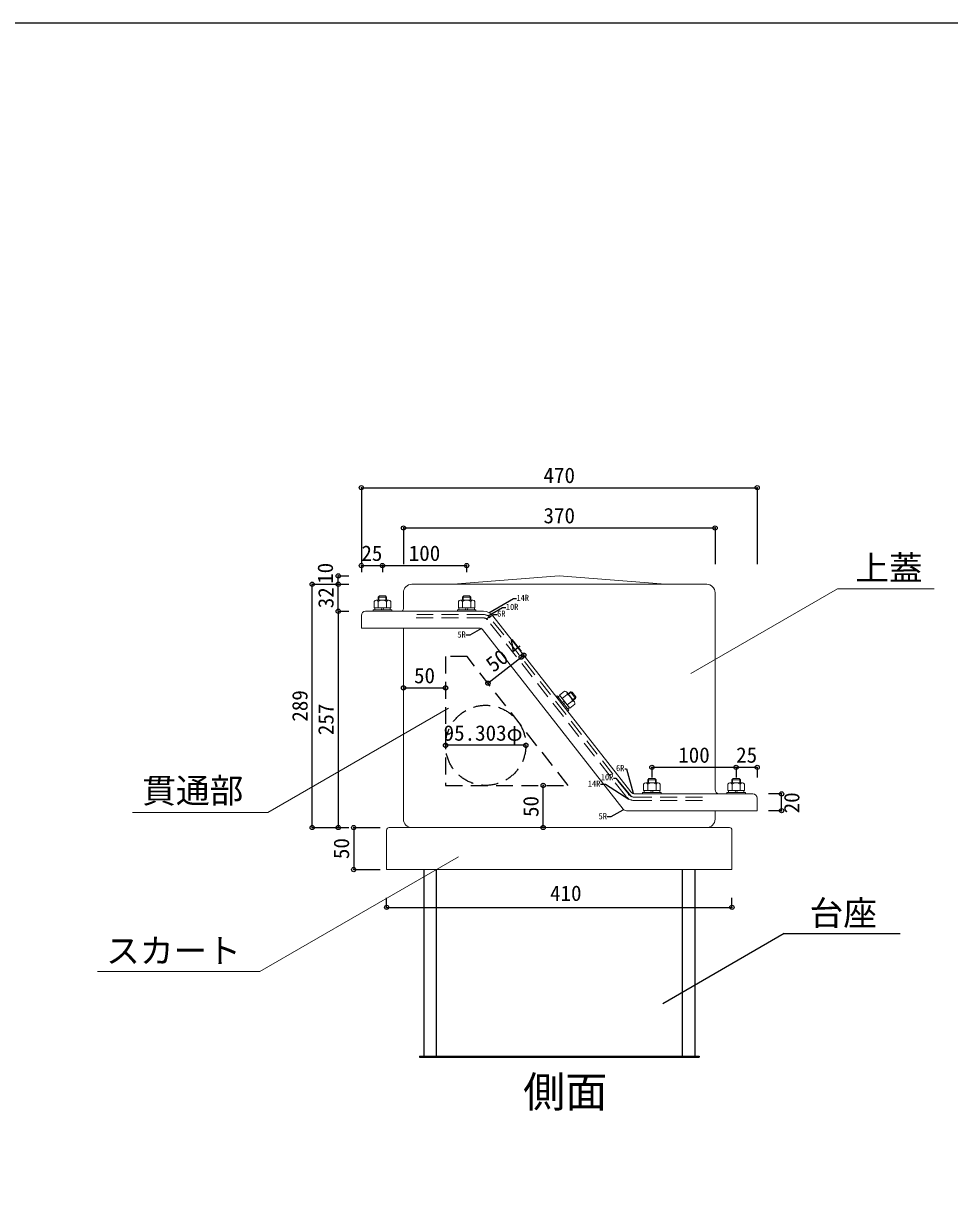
# Model space of a CAD drawing. Units: millimetres at full size, sheet at 1:10; some dimension numbers follow another scale. Extents: x -4472 to 3992, y -1263 to 1497.
# Drawn here: x 1092 to 2192, y 117 to 1497 of the extents above; entities that cross this region are included whole.
import ezdxf
from ezdxf.enums import TextEntityAlignment as Align

# ---------------------------------------------------------------- set-up
doc = ezdxf.new("R2010")
doc.units = ezdxf.units.MM
doc.header["$LTSCALE"] = 10
doc.header["$PDMODE"] = 32
doc.header["$PDSIZE"] = 5
doc.linetypes.add('DASHED2', pattern=[3, 2, -1])
doc.layers.add('0-0_FRP', color=7, linetype='Continuous', lineweight=18)
for name, color, linetype in [('0-1_SUS', 7, 'Continuous'), ('0-3_開口寸法', 3, 'DASHED2'), ('0-8_FRP寸法', 3, 'Continuous'), ('0-F_図面枠', 7, 'Continuous'), ('3-8', 4, 'Continuous')]:
    doc.layers.add(name, color=color, linetype=linetype)
doc.styles.add('ＭＳ ゴシック', font='')
doc.styles.get('ＭＳ ゴシック').set_extended_font_data('MS Gothic')

msp = doc.modelspace()

# ---------------------------------------------------------------- linework, layer by layer
at = {"layer": '0-0_FRP', "color": 4}
for p, q in [((1553.28, 830.52), (1808.28, 830.52)), ((1903.28, 830.52), (1808.28, 830.52)), ((1522.48, 811.62), (1522.48, 816.02)), ((1543.28, 801.52), (1543.28, 820.52)), ((1622.48, 811.62), (1622.48, 816.02)), ((1913.28, 593.52), (1913.28, 820.52)), ((1493.28, 793.52), (1493.28, 778.52)), ((1498.28, 798.52), (1518.28, 798.52)), ((1638.41, 798.52), (1518.28, 798.52)), ((1813.42, 583.82), (1649.43, 793.15)), ((1493.28, 778.52), (1497.28, 778.52)), ((1633.05, 778.52), (1497.28, 778.52)), ((1543.28, 778.52), (1543.28, 593.52)), ((1803.99, 563.43), (1636.99, 776.6)), ((1739.15, 699.87), (1742.62, 702.59)), ((1543.28, 595.52), (1543.28, 551.52)), ((1842.48, 594.62), (1842.48, 599.02)), ((1913.28, 586.52), (1913.28, 597.52)), ((1942.48, 594.62), (1942.48, 599.02)), ((1818.15, 581.52), (1938.28, 581.52)), ((1958.28, 581.52), (1938.28, 581.52)), ((1963.28, 576.52), (1963.28, 561.52)), ((1807.92, 561.52), (1959.28, 561.52)), ((1913.28, 561.52), (1913.28, 551.52)), ((1963.28, 561.52), (1959.28, 561.52)), ((1523.28, 538.52), (1523.28, 491.52)), ((1526.28, 541.52), (1553.28, 541.52)), ((1553.28, 541.52), (1580.28, 541.52)), ((1592.28, 541.52), (1602.28, 541.52)), ((1930.28, 541.52), (1854.28, 541.52)), ((1933.28, 538.52), (1933.28, 491.52)), ((1933.28, 491.52), (1523.28, 491.52))]:
    msp.add_line(p, q, dxfattribs=at)
at = {"layer": '0-0_FRP'}
for p, q in [((1513.28, 815.22), (1523.28, 815.22)), ((1513.28, 815.22), (1513.28, 811.62)), ((1523.28, 815.22), (1521.78, 816.72)), ((1523.28, 811.62), (1523.28, 815.22)), ((1613.28, 815.22), (1623.28, 815.22)), ((1613.28, 815.22), (1613.28, 811.62)), ((1623.28, 815.22), (1621.78, 816.72)), ((1623.28, 811.62), (1623.28, 815.22)), ((1508.46, 802.62), (1508.46, 810.2)), ((1528.09, 802.62), (1508.46, 802.62)), ((1509.08, 800.12), (1509.08, 802.62)), ((1518.04, 802.62), (1509.34, 802.62)), ((1525.64, 811.62), (1510.92, 811.62)), ((1513.37, 802.62), (1513.37, 810.2)), ((1516.63, 800.12), (1517.77, 802.62)), ((1519.92, 802.62), (1518.78, 800.12)), ((1527.74, 802.62), (1520.19, 802.62)), ((1523.18, 802.62), (1523.18, 810.2)), ((1527.48, 802.62), (1527.48, 800.12)), ((1528.09, 802.62), (1528.09, 810.2)), ((1608.46, 802.62), (1608.46, 810.2)), ((1628.09, 802.62), (1608.46, 802.62)), ((1609.08, 800.12), (1609.08, 802.62)), ((1618.04, 802.62), (1609.34, 802.62)), ((1625.64, 811.62), (1610.92, 811.62)), ((1613.37, 802.62), (1613.37, 810.2)), ((1616.63, 800.12), (1617.77, 802.62)), ((1619.92, 802.62), (1618.78, 800.12)), ((1627.74, 802.62), (1620.19, 802.62)), ((1623.18, 802.62), (1623.18, 810.2)), ((1627.48, 802.62), (1627.48, 800.12)), ((1628.09, 802.62), (1628.09, 810.2)), ((1507.28, 800.12), (1507.28, 798.52)), ((1527.28, 800.12), (1507.28, 800.12)), ((1516.9, 800.12), (1509.34, 800.12)), ((1529.28, 800.12), (1519.04, 800.12)), ((1529.28, 800.12), (1529.28, 798.52)), ((1607.28, 800.12), (1607.28, 798.52)), ((1627.28, 800.12), (1607.28, 800.12)), ((1616.9, 800.12), (1609.34, 800.12)), ((1629.28, 800.12), (1619.04, 800.12)), ((1629.28, 800.12), (1629.28, 798.52)), ((1725.9, 698.13), (1724.64, 697.14)), ((1725.9, 698.13), (1732.21, 690.08)), ((1728.98, 698.25), (1727.01, 696.71)), ((1727.14, 696.56), (1739.47, 680.81)), ((1728.6, 698.74), (1734.57, 703.42)), ((1728.6, 698.74), (1740.71, 683.29)), ((1728.82, 698.46), (1733.48, 692.51)), ((1731.63, 694.88), (1737.6, 699.55)), ((1733.64, 692.31), (1732.37, 689.87)), ((1733.7, 688.18), (1734.96, 690.62)), ((1734.8, 690.82), (1740.16, 683.98)), ((1737.2, 702.36), (1746.28, 690.77)), ((1737.68, 687.15), (1743.65, 691.83)), ((1738.65, 700.5), (1741.49, 702.72)), ((1747.66, 694.85), (1741.49, 702.72)), ((1741.49, 702.72), (1743.6, 702.47)), ((1747.66, 694.85), (1744.82, 692.63)), ((1733.54, 688.38), (1738.2, 682.44)), ((1739.47, 680.81), (1738.21, 679.82)), ((1738.36, 682.23), (1740.33, 683.77)), ((1740.71, 683.29), (1746.68, 687.96)), ((1845.64, 594.62), (1830.92, 594.62)), ((1833.28, 598.22), (1843.28, 598.22)), ((1833.28, 598.22), (1833.28, 594.62)), ((1843.28, 598.22), (1841.78, 599.72)), ((1843.28, 594.62), (1843.28, 598.22)), ((1945.64, 594.62), (1930.92, 594.62)), ((1933.28, 598.22), (1943.28, 598.22)), ((1933.28, 598.22), (1933.28, 594.62)), ((1943.28, 598.22), (1941.78, 599.72)), ((1943.28, 594.62), (1943.28, 598.22)), ((1827.28, 583.12), (1827.28, 581.52)), ((1847.28, 583.12), (1827.28, 583.12)), ((1828.46, 585.62), (1828.46, 593.2)), ((1848.09, 585.62), (1828.46, 585.62)), ((1829.08, 583.12), (1829.08, 585.62)), ((1838.04, 585.62), (1829.34, 585.62)), ((1836.9, 583.12), (1829.34, 583.12)), ((1833.37, 585.62), (1833.37, 593.2)), ((1836.63, 583.12), (1837.77, 585.62)), ((1839.92, 585.62), (1838.78, 583.12)), ((1849.28, 583.12), (1839.04, 583.12)), ((1847.74, 585.62), (1840.19, 585.62)), ((1843.18, 585.62), (1843.18, 593.2)), ((1847.48, 585.62), (1847.48, 583.12)), ((1848.09, 585.62), (1848.09, 593.2)), ((1849.28, 583.12), (1849.28, 581.52)), ((1927.28, 583.12), (1927.28, 581.52)), ((1947.28, 583.12), (1927.28, 583.12)), ((1928.46, 585.62), (1928.46, 593.2)), ((1948.09, 585.62), (1928.46, 585.62)), ((1929.08, 583.12), (1929.08, 585.62)), ((1938.04, 585.62), (1929.34, 585.62)), ((1936.9, 583.12), (1929.34, 583.12)), ((1933.37, 585.62), (1933.37, 593.2)), ((1936.63, 583.12), (1937.77, 585.62)), ((1939.92, 585.62), (1938.78, 583.12)), ((1949.28, 583.12), (1939.04, 583.12)), ((1947.74, 585.62), (1940.19, 585.62)), ((1943.18, 585.62), (1943.18, 593.2)), ((1947.48, 585.62), (1947.48, 583.12)), ((1948.09, 585.62), (1948.09, 593.2)), ((1949.28, 583.12), (1949.28, 581.52))]:
    msp.add_line(p, q, dxfattribs=at)
at = {"layer": '0-0_FRP', "color": 2}
for p, q in [((2058.83, 825.13), (1884.63, 724.56)), ((2058.83, 825.13), (2173.41, 825.13)), ((1382.3, 559.39), (1596.64, 683.15)), ((1221.39, 559.39), (1382.3, 559.39)), ((1372.55, 370.45), (1608.56, 506.72)), ((1179.95, 370.45), (1372.55, 370.45))]:
    msp.add_line(p, q, dxfattribs=at)
at = {"layer": '0-0_FRP', "linetype": 'DASHED2'}
for p, q in [((1638.41, 790.52), (1558.28, 790.52)), ((1638.41, 794.52), (1559.29, 794.52)), ((1807.13, 578.88), (1643.13, 788.22)), ((1810.27, 581.35), (1646.28, 790.68)), ((1818.15, 577.52), (1902.97, 577.52)), ((1818.15, 573.52), (1902.97, 573.52))]:
    msp.add_line(p, q, dxfattribs=at)
at = {"layer": '0-0_FRP', "color": 4}
for points in [[(1602.28, 830.52), (1728.28, 840.52), (1854.28, 830.52)], [(1514.08, 816.02), (1514.08, 813.38), (1514.08, 811.62)], [(1614.08, 816.02), (1614.08, 813.38), (1614.08, 811.62)], [(1747.8, 695.97), (1745.72, 694.35), (1744.33, 693.26)], [(1834.08, 599.02), (1834.08, 596.38), (1834.08, 594.62)], [(1934.08, 599.02), (1934.08, 596.38), (1934.08, 594.62)], [(1533.28, 541.52), (1602.28, 541.52), (1854.28, 541.52)]]:
    msp.add_lwpolyline(points, dxfattribs=at)
at = {"layer": '0-0_FRP'}
for points in [[(1521.78, 816.72), (1514.78, 816.72), (1513.28, 815.22)], [(1621.78, 816.72), (1614.78, 816.72), (1613.28, 815.22)], [(1743.6, 702.47), (1747.92, 696.96), (1747.66, 694.85)], [(1841.78, 599.72), (1834.78, 599.72), (1833.28, 598.22)], [(1941.78, 599.72), (1934.78, 599.72), (1933.28, 598.22)]]:
    msp.add_lwpolyline(points, dxfattribs=at)
at = {"layer": '0-0_FRP', "color": 4}
for centre, radius, start, end in [((1553.28, 820.52), 10, 90, 180), ((1903.28, 820.52), 10, 0, 90), ((1540.28, 801.52), 3, 270, 0), ((1498.28, 793.52), 5, 90, 180), ((1638.41, 784.52), 14, 38.07551, 90), ((1633.05, 773.52), 5, 38.07551, 90), ((1818.15, 587.52), 6, 218.07551, 270), ((1918.28, 586.52), 5, 180, 270), ((1958.28, 576.52), 5, 0, 90), ((1807.92, 566.52), 5, 218.07551, 270), ((1526.28, 538.52), 3, 90, 180), ((1553.28, 551.52), 10, 180, 270), ((1903.28, 551.52), 10, 270, 0), ((1930.28, 538.52), 3, 0, 90)]:
    msp.add_arc(centre, radius, start, end, dxfattribs=at)
at = {"layer": '0-0_FRP'}
for centre, radius, start, end in [((1510.92, 808.78), 2.83, 29.99985, 149.99985), ((1518.28, 802.41), 9.21, 57.79585, 122.2043), ((1525.64, 808.78), 2.83, 29.99985, 149.99985), ((1610.92, 808.78), 2.83, 29.99985, 149.99985), ((1618.28, 802.41), 9.21, 57.79585, 122.2043), ((1625.64, 808.78), 2.83, 29.99985, 149.99985), ((1734.97, 700.61), 2.83, 338.07566, 98.07566), ((1734.49, 690.88), 9.21, 5.8712, 70.27966), ((1744.05, 689.02), 2.83, 338.07566, 98.07566), ((1830.92, 591.78), 2.83, 29.99985, 149.99985), ((1838.28, 585.41), 9.21, 57.79585, 122.2043), ((1845.64, 591.78), 2.83, 29.99985, 149.99985), ((1930.92, 591.78), 2.83, 29.99985, 149.99985), ((1938.28, 585.41), 9.21, 57.79585, 122.2043), ((1945.64, 591.78), 2.83, 29.99985, 149.99985)]:
    msp.add_arc(centre, radius, start, end, dxfattribs=at)
at = {"layer": '0-0_FRP', "linetype": 'DASHED2'}
for centre, radius, start, end in [((1638.41, 784.52), 10, 38.07551, 90), ((1638.41, 784.52), 6, 38.07551, 90), ((1818.15, 587.52), 10, 218.07551, 270), ((1818.15, 587.52), 14, 218.07551, 270)]:
    msp.add_arc(centre, radius, start, end, dxfattribs=at)
at = {"layer": '0-1_SUS'}
for p, q in [((1567.28, 491.52), (1567.28, 270.02)), ((1582.28, 491.52), (1582.28, 270.02)), ((1874.28, 491.52), (1874.28, 270.02)), ((1889.28, 491.52), (1889.28, 270.02)), ((1562.28, 270.02), (1562.28, 268.52)), ((1562.28, 268.52), (1894.28, 268.52))]:
    msp.add_line(p, q, dxfattribs=at)
at = {"layer": '0-1_SUS', "color": 2}
for q in [(1851.14, 332.24), (2133.18, 415.55)]:
    msp.add_line((1995.44, 415.55), q, dxfattribs=at)
at = {"layer": '0-1_SUS'}
msp.add_lwpolyline([(1562.28, 270.02), (1894.28, 270.02), (1894.28, 268.52)], dxfattribs=at)
at = {"layer": '0-3_開口寸法', "color": 4, "linetype": 'Continuous'}
for p, q in [((1643.61, 713.02), (1686.12, 746.32)), ((1543.28, 707.39), (1593.28, 707.39)), ((1688.58, 639.17), (1593.28, 639.17)), ((1709.14, 541.52), (1709.14, 591.52))]:
    msp.add_line(p, q, dxfattribs=at)
at = {"layer": '0-3_開口寸法', "color": 2}
for p, q in [((1593.28, 744.52), (1593.28, 591.52)), ((1618.93, 744.52), (1593.28, 744.52)), ((1738.79, 591.52), (1618.93, 744.52)), ((1593.28, 591.52), (1738.79, 591.52))]:
    msp.add_line(p, q, dxfattribs=at)
msp.add_circle((1640.93, 639.17), 47.65, dxfattribs=at)
at = {"layer": '0-3_開口寸法', "color": 6}
for p in [(1682.97, 743.85), (1686.12, 746.32), (1543.28, 707.39), (1593.28, 707.39), (1643.61, 713.02), (1593.28, 639.17), (1688.58, 639.17), (1709.14, 591.52), (1709.14, 541.52)]:
    msp.add_point(p, dxfattribs=at)
at = {"layer": '0-8_FRP寸法', "color": 4}
for p, q in [((1493.28, 945.29), (1963.28, 945.29)), ((1543.28, 897.43), (1913.28, 897.43)), ((1493.28, 852.77), (1518.28, 852.77)), ((1518.28, 852.77), (1618.28, 852.77)), ((1465.76, 830.52), (1465.76, 840.52)), ((1643.77, 792.84), (1661.02, 802.8)), ((1644.51, 796.67), (1673.79, 813.58)), ((1661.02, 802.8), (1664.81, 802.8)), ((1673.79, 813.58), (1677.37, 813.58)), ((1641.57, 789.58), (1650.54, 794.76)), ((1650.54, 794.76), (1654.45, 794.76)), ((1635.99, 778.11), (1621.95, 770)), ((1621.95, 770), (1617.27, 770)), ((1938.28, 613.01), (1838.28, 613.01)), ((1963.28, 613.01), (1938.28, 613.01)), ((1992.26, 561.52), (1992.26, 581.52)), ((1484.18, 541.52), (1484.18, 491.52)), ((1523.28, 446.67), (1933.28, 446.67)), ((1523.28, 446.67), (1933.28, 446.67))]:
    msp.add_line(p, q, dxfattribs=at)
at = {"layer": '0-8_FRP寸法'}
for p, q in [((1493.28, 945.29), (1493.28, 854.26)), ((1963.28, 945.29), (1963.28, 854.26)), ((1543.28, 897.43), (1543.28, 854.26)), ((1913.28, 897.43), (1913.28, 854.26)), ((1493.28, 852.77), (1493.28, 844.74)), ((1518.28, 852.77), (1518.28, 844.74)), ((1618.28, 852.77), (1618.28, 844.74)), ((1434.85, 830.52), (1464.56, 830.52)), ((1434.85, 830.52), (1465.76, 830.52)), ((1465.76, 840.52), (1478.21, 840.52)), ((1465.76, 830.52), (1478.21, 830.52)), ((1465.76, 798.52), (1478.21, 798.52)), ((1465.76, 798.52), (1478.21, 798.52)), ((1465.76, 798.52), (1478.21, 798.52)), ((1838.28, 613.01), (1838.28, 601.1)), ((1938.28, 613.01), (1938.28, 601.1)), ((1963.28, 613.01), (1963.28, 601.1)), ((1992.26, 581.52), (1976.53, 581.52)), ((1992.26, 561.52), (1976.53, 561.52)), ((1434.85, 541.52), (1464.56, 541.52)), ((1465.76, 541.52), (1478.21, 541.52)), ((1484.18, 541.52), (1515.61, 541.52)), ((1484.18, 541.52), (1515.61, 541.52)), ((1484.18, 491.52), (1515.61, 491.52)), ((1523.28, 446.67), (1523.28, 458.17)), ((1523.28, 446.67), (1523.28, 458.17)), ((1933.28, 446.67), (1933.28, 458.17)), ((1933.28, 446.67), (1933.28, 458.17))]:
    msp.add_line(p, q, dxfattribs=at)
at = {"layer": '0-8_FRP寸法', "color": 4}
for points in [[(1806, 611.14), (1807.95, 611.14), (1816.13, 582.23)], [(1792.71, 600.28), (1795.27, 600.28), (1813.08, 578.81)], [(1777.33, 592.84), (1783.31, 592.84), (1810.76, 575.39)], [(1803.64, 562.24), (1789.6, 554.14), (1784.92, 554.14)]]:
    msp.add_lwpolyline(points, dxfattribs=at)
at = {"layer": '0-8_FRP寸法'}
msp.add_lwpolyline([(1434.85, 541.52), (1465.76, 541.52), (1478.21, 541.52)], dxfattribs=at)
at = {"layer": '0-8_FRP寸法', "color": 6}
for p in [(1493.28, 945.29), (1963.28, 945.29), (1543.28, 897.43), (1913.28, 897.43), (1465.76, 840.52), (1493.28, 852.77), (1518.28, 852.77), (1618.28, 852.77), (1434.85, 830.52), (1465.76, 830.52), (1465.76, 798.52), (1838.28, 613.01), (1938.28, 613.01), (1963.28, 613.01), (1992.26, 581.52), (1992.26, 561.52), (1434.85, 541.52), (1465.76, 541.52), (1484.18, 541.52), (1484.18, 491.52), (1523.28, 446.67), (1933.28, 446.67)]:
    msp.add_point(p, dxfattribs=at)
at = {"layer": '0-F_図面枠'}
msp.add_lwpolyline([(3991.62, 1497.08), (-8.38, 1497.08), (-8.38, -1262.92)], dxfattribs=at)
at = {"layer": '3-8'}
for p, q in [((1434.85, 541.52), (1434.85, 830.52)), ((1465.76, 798.52), (1465.76, 830.52)), ((1465.76, 798.52), (1465.76, 541.52))]:
    msp.add_line(p, q, dxfattribs=at)

# ---------------------------------------------------------------- texts
at = {"layer": '0-0_FRP', "color": 2, "style": 'ＭＳ ゴシック'}
for s, p in [('上蓋', (2079.71, 826.38)), ('貫通部', (1233.09, 561.94)), ('スカート', (1190.26, 371.69))]:
    msp.add_text(s, height=29.33, dxfattribs=at).set_placement(p, align=Align.BOTTOM_LEFT)
at = {"layer": '0-0_FRP', "color": 6, "style": 'ＭＳ ゴシック'}
msp.add_text('側面', height=36.66, dxfattribs=at).set_placement((1685.37, 198.18), align=Align.BOTTOM_LEFT)
at = {"layer": '0-1_SUS', "color": 2, "style": 'ＭＳ ゴシック'}
msp.add_text('台座', height=29.33, dxfattribs=at).set_placement((2025.49, 416.4), align=Align.BOTTOM_LEFT)
at = {"layer": '0-3_開口寸法', "style": 'ＭＳ ゴシック'}
for s, rotation, p in [('4', 38.076, (1679.62, 741.23)), ('50', 38.076, (1653.45, 720.73)), ('50', 90, (1709.14, 554.02))]:
    msp.add_text(s, height=18.33, rotation=rotation, dxfattribs=at).set_placement(p, align=Align.BOTTOM_LEFT)
for s, p in [('50', (1555.78, 707.39)), ('95.303φ', (1590.93, 639.17))]:
    msp.add_text(s, height=18.33, dxfattribs=at).set_placement(p, align=Align.BOTTOM_LEFT)
at = {"layer": '0-8_FRP寸法', "style": 'ＭＳ ゴシック'}
for s, p in [('470', (1709.53, 945.29)), ('370', (1709.53, 897.43)), ('25', (1493.28, 852.77)), ('100', (1549.53, 852.77)), ('100', (1869.53, 613.01)), ('25', (1938.28, 613.01)), ('410', (1717.3, 448.82))]:
    msp.add_text(s, height=18.33, dxfattribs=at).set_placement(p, align=Align.BOTTOM_LEFT)
for s, p in [('10', (1465.04, 831.05)), ('32', (1465.76, 802.02)), ('289', (1434.85, 667.27)), ('257', (1465.76, 651.27)), ('20', (2018.88, 558.38)), ('50', (1484.18, 504.02))]:
    msp.add_text(s, height=18.33, rotation=90, dxfattribs=at).set_placement(p, align=Align.BOTTOM_LEFT)
at = {"layer": '0-8_FRP寸法', "color": 6, "style": 'ＭＳ ゴシック'}
for s, p in [('14R', (1677.37, 808.58)), ('10R', (1664.81, 797.8)), ('6R', (1654.45, 789.76)), ('5R', (1607.27, 765)), ('6R', (1795.65, 606.27)), ('14R', (1762.1, 587.7)), ('10R', (1777.51, 595.51)), ('5R', (1774.92, 549.14))]:
    msp.add_text(s, height=7.331, dxfattribs=at).set_placement(p, align=Align.BOTTOM_LEFT)

doc.saveas('drawing.dxf')
